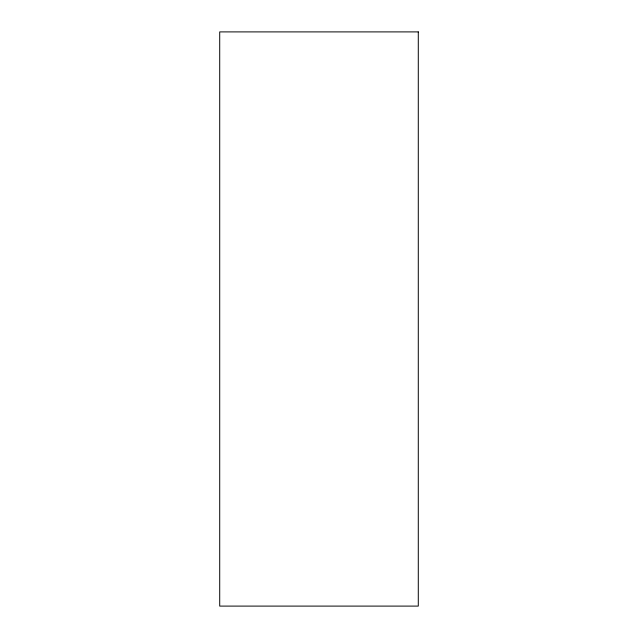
<?xml version="1.0" encoding="UTF-8"?>
<svg xmlns="http://www.w3.org/2000/svg" width="638" height="638" viewBox="0 0 638 638"><rect width="100%" height="100%" fill="white"/><g stroke="black" fill="none" stroke-linecap="round" stroke-linejoin="round"><path stroke-width="0.96" d="M418.289 31.9L219.711 31.9L219.711 606.1L418.289 606.1L418.289 31.9"/></g></svg>
